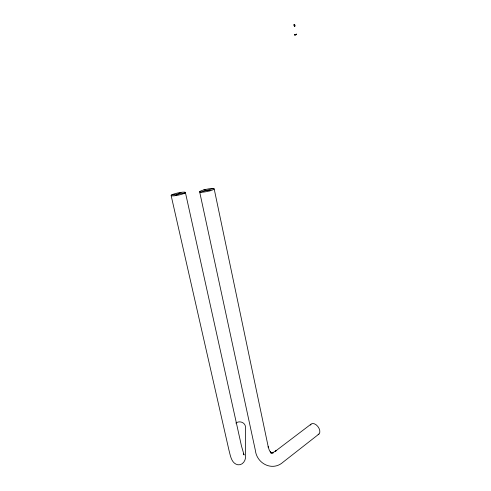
<?xml version="1.0" encoding="UTF-8"?>
<svg xmlns="http://www.w3.org/2000/svg" width="491" height="491" viewBox="0 0 491 491"><rect width="100%" height="100%" fill="white"/><g stroke="black" fill="none" stroke-linecap="round" stroke-linejoin="round"><path stroke-width="0.74" d="M294.735 24.55L294.072 24.685L294.318 26.158L294.895 26.029L294.668 24.562M294.895 26.029L294.41 26.152L294.146 24.673L294.569 26.103M318.972 434.044L283.117 462.117C272.566 471.691 256.818 463.762 255.375 450.4L199.628 191.729M310.956 424.212L275.267 451.297L276.138 450.738L273.143 452.432L270.651 452.898L273.205 452.929L270.989 452.463L272.137 453.156L270.179 451.769L270.983 452.782L269.387 450.45L268.154 446.767L268.411 447.706L214.193 188.955A7.457 1.166 -11.7 0 0 203.661 189.949A7.457 1.166 -11.7 0 0 202.863 192.165A7.457 1.166 -11.7 0 0 214.193 188.955M175.551 195.627L180.952 192.38M294.532 34.622L294.987 34.573M294.821 34.708L295.349 34.652L294.704 34.757L295.048 34.708M296.239 34.309L296.349 34.247M296.49 34.241L296.03 34.358M294.447 34.818L295.287 34.628M295.527 34.615L296.153 34.431L295.686 34.548M295.735 34.56L294.324 34.812L296.349 34.413M200.303 192.202L213.456 188.501M295.864 34.542L296.49 34.388M294.71 34.708L294.612 34.8M294.833 34.548L295.146 34.48M296.098 34.345L295.183 34.652M295.251 34.671L295.809 34.566M295.496 34.818C293.587 35.26 297.478 34.395 295.564 34.843M295.717 34.364L294.931 34.585M295.686 34.37L296.251 34.26M295.797 34.523L296.368 34.37M296.171 34.278L296.632 34.204M294.766 34.615L294.355 34.683M171.647 194.945L184.947 193.024M294.318 26.158L294.146 24.673M294.753 25.636L294.318 25.728L294.692 25.655M294.336 24.697L294.68 24.63M203.759 189.919L210.111 190.772M294.502 24.667L294.674 26.078M243.297 453.512L244.095 454.991L241.492 446.092L185.371 192.349M171.156 195.633L228.929 450.057C230.402 455.415 231.273 463.455 237.914 464.799C242.91 465.474 246.052 460.049 245.623 455.63L245.457 427.704A5.898 5.303 -0.2 0 0 242.376 422.493A5.898 5.303 -0.2 0 0 235.846 423.076M294.606 24.568L294.858 26.041M310.38 425.089A6.358 3.873 53.8 0 1 317.775 426.397A6.358 3.873 53.8 0 1 318.107 434.572M173.998 195.811A7.334 1.117 -12.1 0 0 185.402 192.638A7.334 1.117 -12.1 0 0 175.416 193.546A7.334 1.117 -12.1 0 0 173.998 195.811"/></g></svg>
